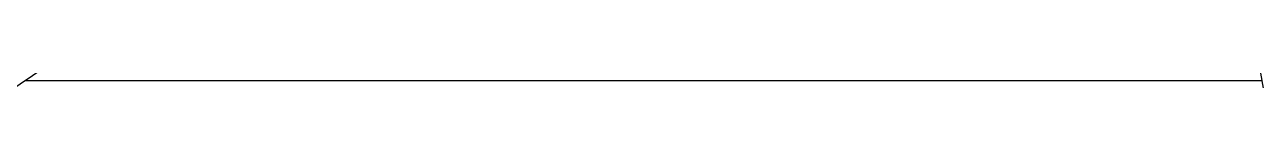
# Model space of a CAD drawing. Header units: inches. Extents: x 50 to 200, y 50 to 50.
import ezdxf

# ---------------------------------------------------------------- set-up
doc = ezdxf.new("R2010")
doc.units = ezdxf.units.IN
doc.header["$MEASUREMENT"] = 0

msp = doc.modelspace()

# ---------------------------------------------------------------- linework, layer by layer
msp.add_line((50, 50), (200, 50))
for p, direction in [((50, 50), (0.829038, 0.559193)), ((200, 50), (-0.173648, 0.984808))]:
    msp.add_xline(p, direction)

doc.saveas('drawing.dxf')
